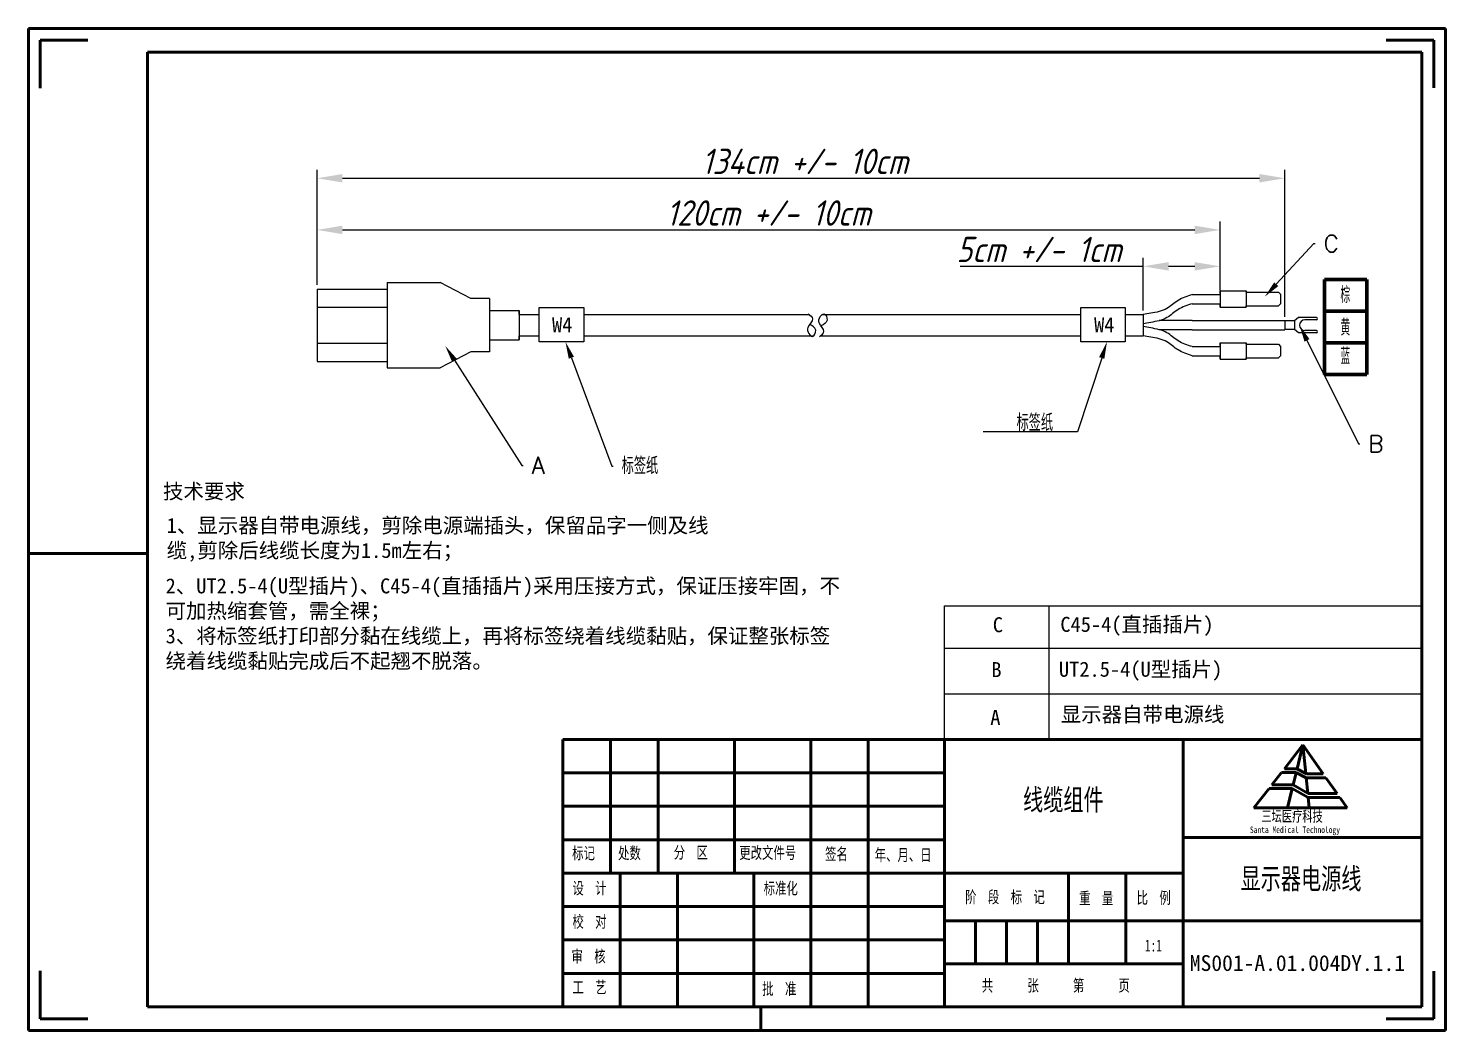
# Model space of a CAD drawing. Header units: millimetres. Extents: x 18449 to 19893, y 1703 to 2260.
# Drawn here: x 19557.7 to 19893.4, y 2012.5 to 2249.9 of the extents above; entities that cross this region are included whole.
import ezdxf
from ezdxf import colors
from ezdxf.entities.mleader import LeaderData, LeaderLine
from ezdxf.enums import TextEntityAlignment as Align
from ezdxf.math import Vec2, Vec3

# ---------------------------------------------------------------- set-up
doc = ezdxf.new("R2010")
doc.units = ezdxf.units.MM
doc.layers.add('1轮廓实线层', color=7, linetype='Continuous')
doc.layers.add('dim', color=82, linetype='Continuous', lineweight=9)
doc.layers.add('总内框线', color=7, linetype='Continuous', lineweight=50)
doc.styles.add('GB', font='gbeitc.shx', dxfattribs={"bigfont": 'gbcbig.shx'})
doc.styles.add('SLDTEXTSTYLE1', font='TXT', dxfattribs={"width": 0.7})
doc.styles.get("Standard").update_dxf_attribs({"font": 'txt', "bigfont": 'gbcbig.shx'})
doc.styles.add('TXT08', font='txt.shx', dxfattribs={"width": 0.8, "bigfont": 'gbcbig.shx'})
doc.dimstyles.new('GB', dxfattribs={"dimtxt": 2.5, "dimasz": 3, "dimexe": 2, "dimexo": 1, "dimgap": 1, "dimtad": 1, "dimtoh": 1, "dimdsep": 46, "dimtxsty": 'GB', "dimcen": 2.5, "dimclrd": 1, "dimclre": 3, "dimclrt": 6, "dimadec": 0, "dimazin": 0, "dimtfac": 1, "dimtmove": 0, "dimatfit": 3, "dimfxl": 4, "dimarcsym": 0})

# ---------------------------------------------------------------- blocks, each defined once
blk = doc.blocks.new('*D339')
at = {"color": 3, "lineweight": -2, "transparency": 16777216}
for p, q in [((19626.08, 2189.16), (19626.08, 2204.16)), ((19839.94, 2187.87), (19839.94, 2204.16))]:
    blk.add_line(p, q, dxfattribs=at)
at = {"color": 1, "lineweight": -2, "transparency": 16777216}
blk.add_line((19632.08, 2202.16), (19833.94, 2202.16), dxfattribs=at)
at = {"color": 1, "transparency": 16777216}
for points in [[(19632.08, 2203.16), (19632.08, 2201.16), (19626.08, 2202.16)], [(19833.94, 2203.16), (19833.94, 2201.16), (19839.94, 2202.16)]]:
    blk.add_solid(points, dxfattribs=at)
at = {"layer": 'Defpoints', "color": 0, "transparency": 16777216}
for p in [(19839.94, 2202.16), (19626.08, 2188.16), (19839.94, 2186.87)]:
    blk.add_point(p, dxfattribs=at)
at = {"color": 6, "transparency": 16777216, "insert": (19733.01, 2206.16), "char_height": 6, "attachment_point": 5, "style": 'GB'}
blk.add_mtext('120cm +/- 10cm', dxfattribs=at)
blk = doc.blocks.new('*D340')
at = {"color": 1, "lineweight": -2, "transparency": 16777216}
for p, q in [((19821.75, 2193.53), (19778.37, 2193.53)), ((19833.94, 2193.53), (19827.75, 2193.53))]:
    blk.add_line(p, q, dxfattribs=at)
at = {"color": 3, "lineweight": -2, "transparency": 16777216}
for p, q in [((19821.75, 2183.09), (19821.75, 2195.53)), ((19839.94, 2187.87), (19839.94, 2195.53))]:
    blk.add_line(p, q, dxfattribs=at)
at = {"color": 1, "transparency": 16777216}
for points in [[(19827.75, 2194.53), (19827.75, 2192.53), (19821.75, 2193.53)], [(19833.94, 2194.53), (19833.94, 2192.53), (19839.94, 2193.53)]]:
    blk.add_solid(points, dxfattribs=at)
at = {"layer": 'Defpoints', "color": 0, "transparency": 16777216}
for p in [(19839.94, 2193.53), (19839.94, 2186.87), (19821.75, 2182.09)]:
    blk.add_point(p, dxfattribs=at)
at = {"color": 6, "transparency": 16777216, "insert": (19797.06, 2197.53), "char_height": 6, "attachment_point": 5, "style": 'GB'}
blk.add_mtext('5cm +/- 1cm', dxfattribs=at)
blk = doc.blocks.new('*D369')
at = {"color": 3, "lineweight": -2, "transparency": 16777216}
for p, q in [((19626.08, 2190.16), (19626.08, 2216.39)), ((19855.29, 2181.6), (19855.29, 2216.39))]:
    blk.add_line(p, q, dxfattribs=at)
at = {"color": 1, "lineweight": -2, "transparency": 16777216}
blk.add_line((19632.08, 2214.39), (19849.29, 2214.39), dxfattribs=at)
at = {"color": 1, "transparency": 16777216}
for points in [[(19632.08, 2215.39), (19632.08, 2213.39), (19626.08, 2214.39)], [(19849.29, 2215.39), (19849.29, 2213.39), (19855.29, 2214.39)]]:
    blk.add_solid(points, dxfattribs=at)
at = {"layer": 'Defpoints', "color": 0, "transparency": 16777216}
for p in [(19855.29, 2214.39), (19626.08, 2189.16), (19855.29, 2180.6)]:
    blk.add_point(p, dxfattribs=at)
at = {"color": 6, "transparency": 16777216, "insert": (19741.6, 2218.39), "char_height": 6, "attachment_point": 5, "style": 'GB'}
blk.add_mtext('134cm +/- 10cm', dxfattribs=at)

msp = doc.modelspace()

# ---------------------------------------------------------------- linework, layer by layer
for p, q in [((19642.654, 2189.707), (19642.654, 2169.483)), ((19642.654, 2189.707), (19655.221, 2189.707)), ((19662.467, 2185.892), (19655.221, 2189.707)), ((19626.077, 2188.163), (19642.654, 2188.163)), ((19626.077, 2188.163), (19626.077, 2171.027)), ((19626.077, 2188.163), (19626.077, 2179.595)), ((19642.654, 2188.163), (19642.654, 2171.027)), ((19666.926, 2185.892), (19662.467, 2185.892)), ((19666.926, 2185.892), (19666.926, 2173.298)), ((19833.357, 2186.831), (19839.943, 2186.831)), ((19839.943, 2187.718), (19839.943, 2183.853)), ((19839.943, 2187.718), (19846.133, 2187.718)), ((19839.943, 2187.111), (19839.943, 2187.718)), ((19839.943, 2186.347), (19839.943, 2185.223)), ((19846.133, 2187.718), (19846.133, 2183.853)), ((19846.133, 2187.718), (19846.133, 2183.853)), ((19846.133, 2187.396), (19846.133, 2187.718)), ((19846.133, 2187.396), (19853.8, 2187.396)), ((19853.8, 2187.396), (19854.293, 2186.903)), ((19854.293, 2186.903), (19854.293, 2184.667)), ((19626.077, 2183.879), (19642.654, 2183.879)), ((19666.926, 2183.099), (19673.949, 2183.099)), ((19666.926, 2183.099), (19666.926, 2176.091)), ((19673.949, 2183.099), (19673.949, 2176.091)), ((19673.949, 2183.099), (19673.949, 2183.099)), ((19673.949, 2182.092), (19673.949, 2183.099)), ((19833.357, 2184.67), (19839.943, 2184.67)), ((19839.943, 2183.853), (19839.943, 2184.46)), ((19839.943, 2183.853), (19846.133, 2183.853)), ((19846.133, 2183.853), (19846.133, 2184.174)), ((19846.133, 2184.174), (19853.8, 2184.174)), ((19854.293, 2184.667), (19853.8, 2184.174)), ((19626.077, 2179.595), (19626.077, 2171.027)), ((19673.949, 2182.092), (19678.705, 2182.092)), ((19689.245, 2182.092), (19715.967, 2182.092)), ((19689.245, 2182.092), (19742.664, 2182.092)), ((19745.66, 2182.092), (19806.962, 2182.092)), ((19817.502, 2182.092), (19821.746, 2182.092)), ((19821.746, 2182.092), (19821.746, 2177.098)), ((19833.357, 2180.675), (19825.528, 2180.675)), ((19833.357, 2180.675), (19855.291, 2180.675)), ((19855.291, 2180.675), (19855.291, 2178.514)), ((19857.572, 2180.595), (19855.291, 2180.595)), ((19855.291, 2180.595), (19855.291, 2178.594)), ((19858.494, 2181.432), (19857.572, 2180.595)), ((19857.572, 2180.595), (19857.572, 2178.594)), ((19862.754, 2181.432), (19858.494, 2181.432)), ((19862.754, 2180.853), (19860.014, 2180.853)), ((19666.926, 2176.091), (19673.949, 2176.091)), ((19673.949, 2176.091), (19673.949, 2177.098)), ((19673.949, 2177.098), (19678.705, 2177.098)), ((19689.245, 2177.098), (19715.967, 2177.098)), ((19689.245, 2177.098), (19743.749, 2177.098)), ((19745.291, 2177.098), (19806.962, 2177.098)), ((19817.502, 2177.098), (19821.746, 2177.098)), ((19833.357, 2178.514), (19825.528, 2178.514)), ((19833.357, 2178.514), (19855.291, 2178.514)), ((19857.572, 2178.594), (19855.291, 2178.594)), ((19858.494, 2177.758), (19857.572, 2178.594)), ((19862.754, 2177.758), (19858.494, 2177.758)), ((19862.754, 2178.337), (19860.014, 2178.337)), ((19626.077, 2175.311), (19642.654, 2175.311)), ((19662.467, 2173.298), (19655.221, 2169.483)), ((19666.926, 2173.298), (19662.467, 2173.298)), ((19833.357, 2174.52), (19839.943, 2174.52)), ((19833.357, 2172.359), (19839.943, 2172.359)), ((19839.943, 2175.383), (19839.943, 2171.518)), ((19839.943, 2175.383), (19846.133, 2175.383)), ((19839.943, 2174.776), (19839.943, 2175.383)), ((19839.943, 2174.012), (19839.943, 2172.889)), ((19839.943, 2171.518), (19839.943, 2172.125)), ((19846.133, 2175.383), (19846.133, 2171.518)), ((19846.133, 2175.383), (19846.133, 2171.518)), ((19846.133, 2175.061), (19846.133, 2175.383)), ((19846.133, 2175.061), (19853.8, 2175.061)), ((19853.8, 2175.061), (19854.293, 2174.568)), ((19854.293, 2172.332), (19853.8, 2171.839)), ((19854.293, 2174.568), (19854.293, 2172.332)), ((19626.077, 2171.027), (19642.654, 2171.027)), ((19642.654, 2169.483), (19655.221, 2169.483)), ((19839.943, 2171.518), (19846.133, 2171.518)), ((19846.133, 2171.518), (19846.133, 2171.839)), ((19846.133, 2171.839), (19853.8, 2171.839)), ((19774.697, 2081.472), (19774.697, 2113.127)), ((19774.697, 2113.127), (19887.776, 2113.127)), ((19799.495, 2081.472), (19799.495, 2113.127)), ((19774.697, 2103.127), (19887.776, 2103.127)), ((19774.697, 2092.3), (19887.776, 2092.3))]:
    msp.add_line(p, q)
at = {"color": 3, "lineweight": 60}
for p, q in [((19874.751, 2190.38), (19864.719, 2190.38)), ((19864.719, 2167.88), (19864.719, 2190.38)), ((19874.751, 2167.88), (19874.751, 2190.38)), ((19874.751, 2182.88), (19864.719, 2182.88)), ((19874.751, 2175.38), (19864.719, 2175.38)), ((19874.751, 2167.88), (19864.719, 2167.88))]:
    msp.add_line(p, q, dxfattribs=at)
for points in [[(19678.705, 2183.818), (19689.245, 2183.818), (19689.245, 2175.625), (19678.705, 2175.625)], [(19806.962, 2183.818), (19817.502, 2183.818), (19817.502, 2175.625), (19806.962, 2175.625)]]:
    msp.add_lwpolyline(points, close=True)
for centre, radius, start, end in [((19860.014, 2179.595), 1.258, 90, 270), ((19862.754, 2181.142), 0.29, 270, 90), ((19862.754, 2178.047), 0.29, 270, 90)]:
    msp.add_arc(centre, radius, start, end)
at = {"start_tangent": (-1, 0)}
for points in [[(19833.357, 2186.831), (19830.009, 2185.469), (19827.375, 2183.549), (19823.512, 2182.405), (19821.746, 2182.092)], [(19833.357, 2184.67), (19830.009, 2183.308), (19827.375, 2181.388), (19823.512, 2180.245), (19821.746, 2179.931)], [(19833.357, 2174.52), (19830.009, 2175.882), (19827.375, 2177.802), (19823.512, 2178.945), (19821.746, 2179.259)], [(19833.357, 2172.359), (19830.009, 2173.721), (19827.375, 2175.641), (19823.512, 2176.784), (19821.746, 2177.098)]]:
    msp.add_spline(points, degree=3, dxfattribs=at)
at = {"layer": '1轮廓实线层'}
for points in [[(19742.407, 2182.294), (19743.441, 2181.108), (19742.292, 2179.079), (19742.561, 2177.587), (19743.426, 2176.928), (19744.169, 2178.429), (19742.714, 2179.768)], [(19745.077, 2176.936), (19746.126, 2178.092), (19744.977, 2180.12), (19745.245, 2181.613), (19746.126, 2182.287), (19746.853, 2180.771), (19745.398, 2179.432)]]:
    msp.add_spline(points, degree=3, dxfattribs=at)
at = {"layer": '总内框线', "color": 4}
for p, q in [((19557.67, 2249.894), (19893.384, 2249.894)), ((19557.67, 2012.52), (19557.67, 2249.894)), ((19893.384, 2249.894), (19893.384, 2012.52)), ((19893.384, 2012.52), (19557.67, 2012.52))]:
    msp.add_line(p, q, dxfattribs=at)
at = {"layer": '总内框线'}
for p, q in [((19560.496, 2247.068), (19571.799, 2247.068)), ((19560.496, 2247.068), (19560.496, 2235.765)), ((19890.573, 2247.074), (19879.27, 2247.074)), ((19890.573, 2247.074), (19890.573, 2235.771)), ((19585.929, 2244.242), (19887.732, 2244.242)), ((19585.929, 2018.172), (19585.929, 2244.242)), ((19887.732, 2244.242), (19887.732, 2018.172)), ((19557.67, 2125.555), (19585.929, 2125.555)), ((19684.269, 2081.472), (19887.732, 2081.472)), ((19684.269, 2018.172), (19684.269, 2081.472)), ((19695.573, 2081.472), (19695.573, 2049.822)), ((19706.876, 2081.472), (19706.876, 2049.822)), ((19724.962, 2081.472), (19724.962, 2049.822)), ((19743.047, 2081.472), (19743.047, 2049.822)), ((19756.612, 2081.472), (19756.612, 2018.172)), ((19774.697, 2081.472), (19774.697, 2018.172)), ((19831.215, 2018.172), (19831.215, 2081.472)), ((19887.732, 2081.472), (19887.732, 2018.172)), ((19684.269, 2073.559), (19774.697, 2073.559)), ((19684.269, 2065.647), (19774.697, 2065.647)), ((19831.215, 2058.3), (19887.732, 2058.3)), ((19684.269, 2057.734), (19774.697, 2057.734)), ((19684.269, 2049.822), (19831.215, 2049.822)), ((19697.833, 2049.822), (19697.833, 2018.172)), ((19711.398, 2049.822), (19711.398, 2018.172)), ((19729.483, 2049.822), (19729.483, 2018.172)), ((19743.047, 2049.822), (19743.047, 2018.172)), ((19804.086, 2028.345), (19804.086, 2049.822)), ((19817.65, 2028.345), (19817.65, 2049.822)), ((19684.269, 2041.91), (19774.697, 2041.91)), ((19774.697, 2038.518), (19831.215, 2038.518)), ((19782.044, 2038.518), (19782.044, 2028.345)), ((19789.392, 2038.518), (19789.392, 2028.345)), ((19796.739, 2038.518), (19796.739, 2028.345)), ((19831.215, 2038.518), (19887.732, 2038.518)), ((19684.269, 2033.997), (19774.697, 2033.997)), ((19774.697, 2028.345), (19831.215, 2028.345)), ((19560.496, 2015.346), (19560.496, 2026.65)), ((19684.269, 2026.085), (19774.697, 2026.085)), ((19890.573, 2015.34), (19890.573, 2026.644)), ((19887.732, 2018.172), (19585.929, 2018.172)), ((19887.732, 2018.172), (19684.269, 2018.172)), ((19731.179, 2018.172), (19731.179, 2012.52)), ((19560.496, 2015.346), (19571.799, 2015.346)), ((19890.573, 2015.34), (19879.27, 2015.34))]:
    msp.add_line(p, q, dxfattribs=at)
at = {"layer": '总内框线', "color": 1}
for p, q in [((19859.587, 2080.184), (19855.191, 2074.546)), ((19859.587, 2080.184), (19858.18, 2074.52)), ((19864.398, 2073.306), (19859.587, 2080.184)), ((19859.587, 2080.184), (19860.266, 2073.385)), ((19854.478, 2073.632), (19852.216, 2070.731)), ((19854.478, 2073.632), (19857.919, 2073.632)), ((19855.191, 2074.546), (19858.133, 2074.546)), ((19857.955, 2073.613), (19857.238, 2070.726)), ((19857.919, 2073.632), (19860.324, 2072.388)), ((19858.133, 2074.546), (19860.411, 2073.306)), ((19860.324, 2072.388), (19865.04, 2072.388)), ((19860.365, 2072.388), (19860.731, 2068.732)), ((19860.411, 2073.306), (19864.398, 2073.306)), ((19867.649, 2068.66), (19865.04, 2072.388)), ((19851.57, 2069.902), (19847.959, 2065.272)), ((19851.57, 2069.902), (19857.005, 2069.902)), ((19852.216, 2070.731), (19857.231, 2070.731)), ((19857.029, 2069.888), (19855.883, 2065.272)), ((19857.005, 2069.902), (19860.808, 2067.699)), ((19857.231, 2070.731), (19860.856, 2068.66)), ((19860.856, 2068.66), (19867.649, 2068.66)), ((19847.959, 2065.272), (19870.019, 2065.272)), ((19860.808, 2067.699), (19868.321, 2067.699)), ((19860.834, 2067.699), (19861.076, 2065.272)), ((19870.019, 2065.272), (19868.321, 2067.699))]:
    msp.add_line(p, q, dxfattribs=at)

# ---------------------------------------------------------------- texts
at = {"layer": 'dim', "color": 6, "style": 'TXT08', "width": 0.8}
for s, p in [('棕', (19869.629, 2186.977)), ('黄', (19869.629, 2179.266)), ('蓝', (19869.629, 2172.444))]:
    msp.add_text(s, height=3.853, dxfattribs=at).set_placement(p, align=Align.MIDDLE)
at = {"layer": '总内框线', "color": 6, "attachment_point": 1}
for s, insert, char_height, width, style in [('{\\fSimSun|b0|i0|c134|p54;W4}', (19681.712, 2181.473), 3.55114, 8.0267, 'GB'), ('{\\fSimSun|b0|i0|c134|p54;W4}', (19810.107, 2181.473), 3.55114, 8.0267, 'GB'), ('{\\fSimSun|b0|i0|c134|p2;技术要求}', (19589.566, 2142.014), 3.55114, 132.12967, 'GB'), ('{\\fSimSun|b0|i0|c134|p54;1、显示器自带电源线，剪除电源端插头，保留品字一侧及线缆,剪除后线缆长度为1.5m左右；}', (19590.436, 2133.952), 3.55114, 132.12967, 'GB'), ('{\\fSimSun|b0|i0|c134|p2;2、UT2.5-4(U型插片)、C45-4(直插插片)采用压接方式，保证压接牢固，不可加热缩套管，需全裸；\\P3、将标签纸打印部分黏在线缆上，再将标签绕着线缆黏贴，保证整张标签绕着线缆黏贴完成后不起翘不脱落。}', (19590.184, 2119.631), 3.55114, 159.55975, 'GB'), ('{\\fSimSun|b0|i0|c134|p2;C}', (19786.113, 2110.423), 3.55114, 8.0267, 'GB'), ('{\\fSimSun|b0|i0|c134|p2;C45-4(直插插片)}', (19802.114, 2110.515), 3.55114, 47.30749, 'GB'), ('{\\fSimSun|b0|i0|c134|p2;B}', (19785.779, 2099.798), 3.55114, 8.0267, 'GB'), ('{\\fSimSun|b0|i0|c134|p2;UT2.5-4(U型插片)}', (19801.78, 2099.89), 3.55114, 47.30749, 'GB'), ('{\\fSimSun|b0|i0|c134|p2;A}', (19785.521, 2088.497), 3.55114, 8.0267, 'GB'), ('{\\fSimSun|b0|i0|c134|p54;显示器自带电源线}', (19802.226, 2089.2), 3.55114, 76.09431, 'GB'), ('{\\fSimSun|b0|i0|c134|p2;线缆组件}', (19793.282, 2069.722), 5, 94.62992, 'SLDTEXTSTYLE1'), ('{\\fSimSun|b0|i0|c134|p2;标记}', (19686.479, 2055.972), 2.82588, 105.14436, 'SLDTEXTSTYLE1'), ('{\\fSimSun|b0|i0|c134|p2;处数}', (19697.354, 2055.989), 2.82588, 105.14436, 'SLDTEXTSTYLE1'), ('{\\fSimSun|b0|i0|c134|p2;分\u3000区}', (19710.535, 2056.129), 2.82588, 105.14436, 'SLDTEXTSTYLE1'), ('{\\fSimSun|b0|i0|c134|p2;更改文件号}', (19726.06, 2056.067), 2.82588, 105.14436, 'SLDTEXTSTYLE1'), ('{\\fSimSun|b0|i0|c134|p2;签名}', (19746.389, 2055.775), 2.82588, 105.14436, 'SLDTEXTSTYLE1'), ('{\\fSimSun|b0|i0|c134|p2;年、月、日}', (19758.138, 2055.556), 2.82588, 105.14436, 'SLDTEXTSTYLE1'), ('{\\fSimSun|b0|i0|c134|p54;显示器电源线}', (19844.798, 2051.021), 5, 94.62992, 'SLDTEXTSTYLE1'), ('{\\fSimSun|b0|i0|c134|p2;设\u3000计}', (19686.546, 2047.674), 2.82588, 105.14436, 'SLDTEXTSTYLE1'), ('{\\fSimSun|b0|i0|c134|p2;标准化}', (19731.844, 2047.658), 2.82588, 105.14436, 'SLDTEXTSTYLE1'), ('{\\fSimSun|b0|i0|c134|p2;阶\u3000段\u3000标\u3000记}', (19779.562, 2045.586), 2.82588, 105.14436, 'SLDTEXTSTYLE1'), ('{\\fSimSun|b0|i0|c134|p2;重\u3000量}', (19806.558, 2045.328), 2.82588, 105.14436, 'SLDTEXTSTYLE1'), ('{\\fSimSun|b0|i0|c134|p2;比\u3000例}', (19820.181, 2045.406), 2.82588, 105.14436, 'SLDTEXTSTYLE1'), ('{\\fSimSun|b0|i0|c134|p2;校  对}', (19686.546, 2039.762), 2.82588, 105.14436, 'SLDTEXTSTYLE1'), ('{\\fSimSun|b0|i0|c134|p2;审\u3000核}', (19686.315, 2031.546), 2.82588, 105.14436, 'SLDTEXTSTYLE1'), ('{\\fSimSun|b0|i0|c134|p2;1:1}', (19822.143, 2034.103), 2.82588, 105.14436, 'SLDTEXTSTYLE1'), ('{\\fSimSun|b0|i0|c134|p54;\\W1;MS001-A.01.004DY.1.1}', (19832.784, 2030.403), 3.74644, 58.08193, 'SLDTEXTSTYLE1'), ('{\\fSimSun|b0|i0|c134|p2;工\u3000艺}', (19686.546, 2024.214), 2.82588, 105.14436, 'SLDTEXTSTYLE1'), ('{\\fSimSun|b0|i0|c134|p2;共\u3000\u3000\u3000张\u3000\u3000\u3000第\u3000\u3000\u3000页}', (19783.511, 2024.646), 2.82588, 105.14436, 'SLDTEXTSTYLE1'), ('{\\fSimSun|b0|i0|c134|p2;批\u3000准}', (19731.498, 2023.855), 2.82588, 105.14436, 'SLDTEXTSTYLE1')]:
    msp.add_mtext(s, dxfattribs=dict(at, insert=insert, char_height=char_height, width=width, style=style))
at = {"layer": '总内框线', "color": 5, "insert": (19849.715, 2064.572), "char_height": 2.54329, "width": 94.62992, "attachment_point": 1, "style": 'SLDTEXTSTYLE1'}
msp.add_mtext('{\\fSimSun|b0|i0|c134|p2;三坛医疗科技}', dxfattribs=at)
at = {"layer": '总内框线', "color": 5, "insert": (19847.018, 2060.87), "char_height": 1.55649, "attachment_point": 1, "style": 'SLDTEXTSTYLE1'}
msp.add_mtext('Santa Medical Technology', dxfattribs=at)

# ---------------------------------------------------------------- dimensions: what is measured, and where the dimension line sits
for base, p1, p2, text, picture, middle in [((19855.291, 2214.386), (19626.077, 2189.163), (19855.291, 2180.595), '134cm +/- 10cm', '*D369', (19741.602, 2214.386)), ((19839.943, 2202.161), (19626.077, 2188.163), (19839.943, 2186.868), '120cm +/- 10cm', '*D339', (19733.01, 2202.161)), ((19839.943, 2193.528), (19821.746, 2182.092), (19839.943, 2186.868), '5cm +/- 1cm', '*D340', (19797.059, 2193.528))]:
    dim = msp.add_linear_dim(base=base, p1=p1, p2=p2, text=text, dimstyle='GB', override={"dimtxt": 6, "dimasz": 6})
    dim.commit()
    dim.dimension.update_dxf_attribs({"geometry": picture, "text_midpoint": middle, "dimtype": 160})

# ---------------------------------------------------------------- leaders
ml = msp.add_multileader_mtext('Standard')
ml.set_content('C', color=256)
ml.set_leader_properties()
ml.build(insert=Vec2(0, 0))
ml.multileader.update_dxf_attribs({"text_right_attachment_type": 6, "dogleg_length": 0.36})
ctx = ml.context
ctx.base_point, ctx.plane_origin = Vec3(19862.487, 2198.909), Vec3(19880.672, 2237.914)
ctx.right_attachment = 6
notes = []
notes.append((ctx, [(1, (1, 1, 0), (19862.127, 2198.909), (1, 0), 0.36, [(0, [(19850.547, 2186.356)], 0, [])])]))
ctx.mtext.insert, ctx.mtext.flow_direction = Vec3(19864.487, 2200.909), 5
ml = msp.add_multileader_mtext('Standard')
ml.set_content('B', color=256)
ml.set_leader_properties()
ml.build(insert=Vec2(0, 0))
ml.multileader.update_dxf_attribs({"text_right_attachment_type": 6, "dogleg_length": 0.36})
ctx = ml.context
ctx.base_point, ctx.plane_origin = Vec3(19873.069, 2151.496), Vec3(19851.303, 2185.75)
ctx.right_attachment = 6
notes.append((ctx, [(1, (1, 1, 0), (19872.709, 2151.496), (1, 0), 0.36, [(0, [(19858.756, 2179.595)], 0, [])])]))
ctx.mtext.insert, ctx.mtext.flow_direction = Vec3(19875.069, 2153.496), 5
ml = msp.add_multileader_mtext('Standard')
ml.set_content('标签纸', color=256)
ml.set_leader_properties()
ml.build(insert=Vec2(0, 0))
ml.multileader.update_dxf_attribs({"text_right_attachment_type": 6, "dogleg_length": 0.36})
ctx = ml.context
ctx.base_point, ctx.plane_origin = Vec3(19696.214, 2146.202), Vec3(19684.899, 2180.358)
ctx.right_attachment = 6
notes.append((ctx, [(1, (1, 1, 0), (19695.854, 2146.202), (1, 0), 0.36, [(0, [(19684.899, 2175.625)], 0, [])])]))
ctx.mtext.insert, ctx.mtext.flow_direction = Vec3(19698.214, 2148.312), 5
ml = msp.add_multileader_mtext('Standard')
ml.set_content('标签纸', color=256)
ml.set_leader_properties()
ml.build(insert=Vec2(0, 0))
ml.multileader.update_dxf_attribs({"text_right_attachment_type": 6, "dogleg_length": 0.36})
ctx = ml.context
ctx.base_point, ctx.plane_origin = Vec3(19790.137, 2156.993), Vec3(19813.156, 2180.358)
ctx.right_attachment, ctx.text_align_type = 6, 2
notes.append((ctx, [(0, (1, 1, 0), (19806.193, 2154.303), (-1, 0), 3.806, [(0, [(19813.156, 2175.625)], 0, [])])]))
ctx.mtext.insert, ctx.mtext.alignment, ctx.mtext.flow_direction = Vec3(19800.387, 2158.524), 3, 5
ml = msp.add_multileader_mtext('Standard')
ml.set_content('A', color=256)
ml.set_leader_properties()
ml.build(insert=Vec2(0, 0))
ml.multileader.update_dxf_attribs({"text_right_attachment_type": 6, "dogleg_length": 0.36})
ctx = ml.context
ctx.base_point, ctx.plane_origin = Vec3(19674.898, 2146.381), Vec3(19663.583, 2180.536)
ctx.right_attachment = 6
notes.append((ctx, [(1, (1, 1, 0), (19674.538, 2146.381), (1, 0), 0.36, [(0, [(19656.423, 2174.69)], 0, [])])]))
ctx.mtext.insert, ctx.mtext.flow_direction = Vec3(19676.898, 2148.381), 5
for ctx, leaders in notes:
    for number, flags, end, landing, length, lines in leaders:
        leader = LeaderData()
        leader.index, (leader.has_last_leader_line, leader.has_dogleg_vector, leader.attachment_direction) = number, flags
        leader.last_leader_point, leader.dogleg_vector, leader.dogleg_length = Vec3(end), Vec3(landing), length
        for number, points, colour, breaks in lines:
            line = LeaderLine()
            line.index, line.vertices, line.color, line.breaks = number, Vec3.list(points), colors.encode_raw_color(colour), breaks
            leader.lines.append(line)
        ctx.leaders.append(leader)

doc.saveas('drawing.dxf')
